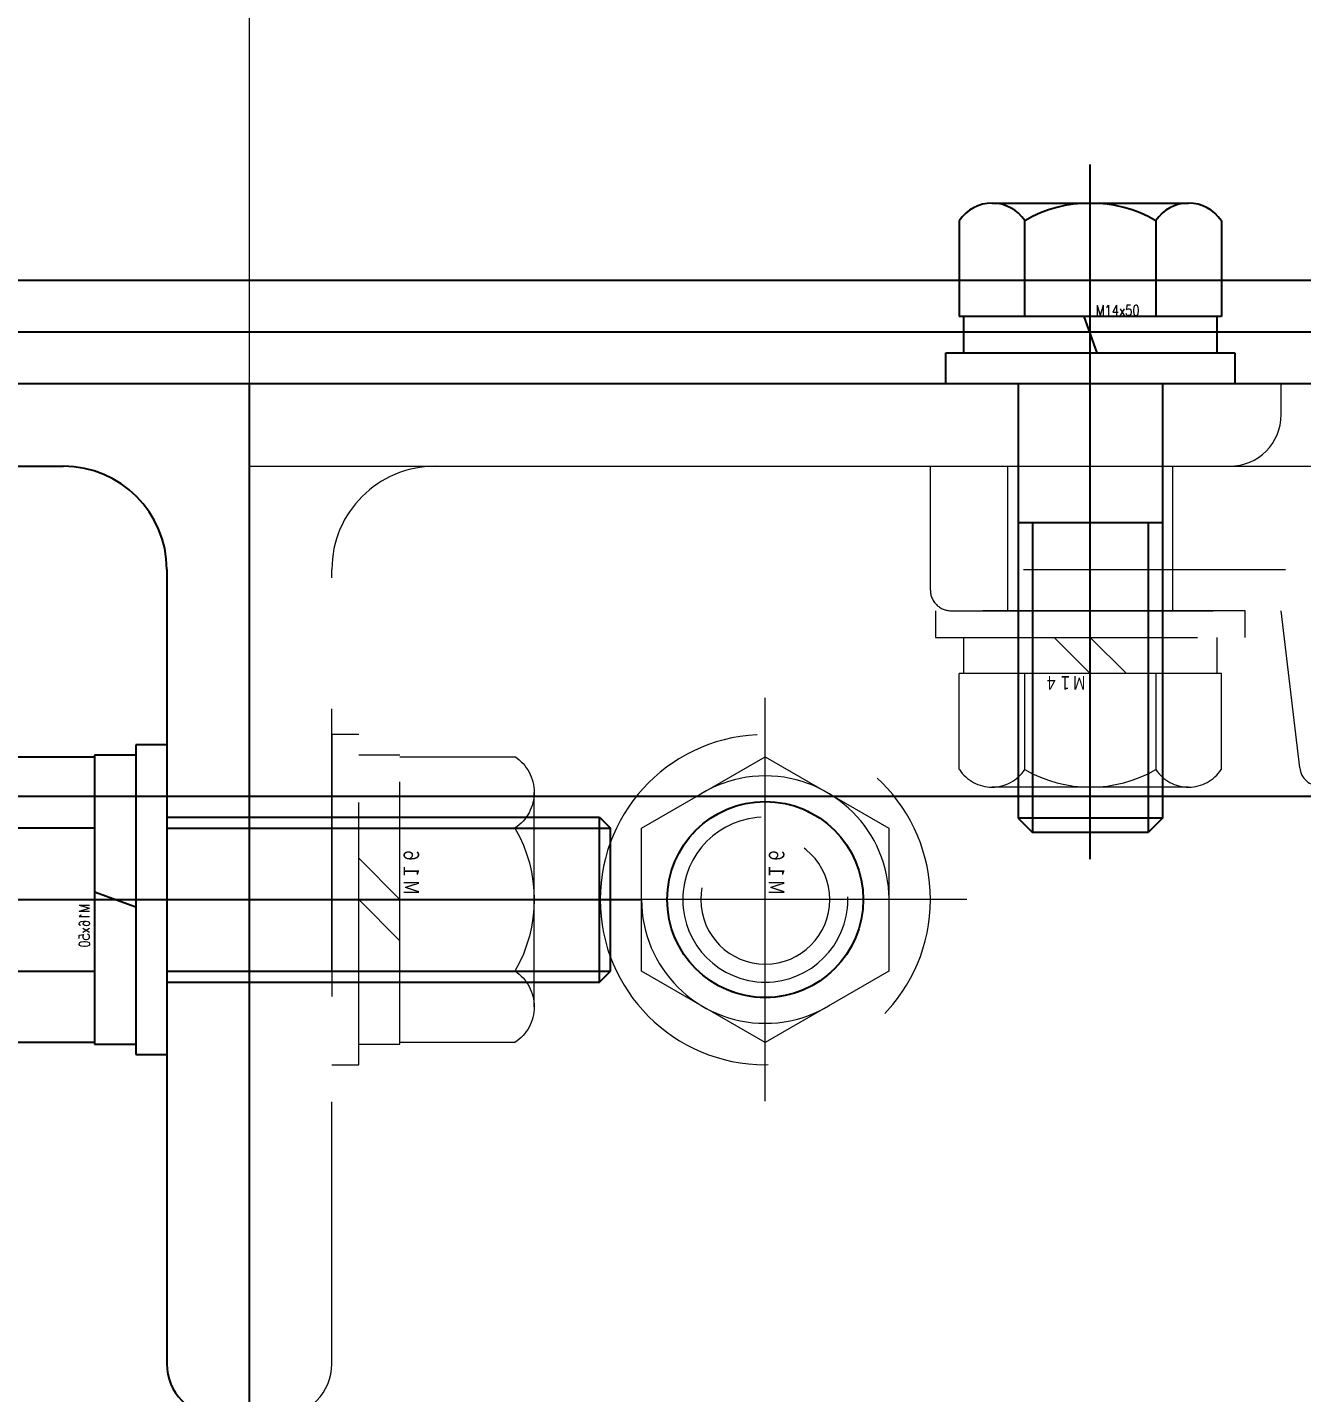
# Model space of a CAD drawing. Header units: millimetres. Extents: x -8731 to 85711, y -14522 to 31379.
# Drawn here: x 67095.1 to 67218.6, y 3790.1 to 3922.4 of the extents above; entities that cross this region are included whole.
import ezdxf
from ezdxf import colors
from ezdxf.entities.mleader import LeaderData, LeaderLine
from ezdxf.enums import TextEntityAlignment as Align
from ezdxf.math import Vec2, Vec3

# ---------------------------------------------------------------- set-up
doc = ezdxf.new("R2010")
doc.units = ezdxf.units.MM
doc.header["$LTSCALE"] = 4
doc.header["$PDMODE"] = 99
doc.header["$PDSIZE"] = 1
doc.linetypes.add('CENTER2', pattern=[28.575, 19.05, -3.175, 3.175, -3.175])
doc.linetypes.add('HIDDEN', pattern=[9.525, 6.35, -3.175])
for name, color, linetype, lineweight in [('04_HIDDEN', 2, 'HIDDEN', 13), ('05_CENTER', 4, 'CENTER2', 13), ('08_DIM', 3, 'Continuous', 13)]:
    doc.layers.add(name, color=color, linetype=linetype, lineweight=lineweight)
doc.layers.add('10_DRAFT', color=8, linetype='Continuous', lineweight=0, plot=False)
doc.styles.add('KANJI0', font='txt.shx', dxfattribs={"width": 0.9, "height": 30, "bigfont": 'bigfont'})
doc.styles.add('KSS_TXT', font='txt.shx', dxfattribs={"bigfont": 'extfont2.shx'})
doc.styles.get("Standard").update_dxf_attribs({"font": 'txt.shx', "bigfont": 'extfont2.shx'})
doc.dimstyles.new('KSS_DIM', dxfattribs={"dimscale": 3, "dimtxt": 3, "dimasz": 2.5, "dimexe": 1.25, "dimexo": 0.625, "dimtad": 1, "dimdsep": 46, "dimtxsty": 'KSS_TXT', "dimblk": 'OPEN30', "dimcen": 0, "dimazin": 2, "dimtfac": 0.75, "dimtmove": 0, "dimatfit": 3, "dimldrblk": 'OPEN30', "dimfxl": 1, "dimtolj": 1, "dimarcsym": 0})

# ---------------------------------------------------------------- blocks, each defined once
blk = doc.blocks.new('MUCAFL206b_1_1')
at = {"color": 0, "linetype": 'CENTER2'}
blk.add_line((-58.5, -19), (-58.5, 5), dxfattribs=at)
at = {"color": 0}
for p, q in [((-74, 0), (74, 0)), ((-74, -12), (-74, 0)), ((-64.99, -10), (-16.75, -10)), ((-72, -14), (-36.87, -14)), ((-38.21, -29.23), (-40, -14))]:
    blk.add_line(p, q, dxfattribs=at)
at = {"color": 0, "linetype": 'HIDDEN'}
for p, q in [((-66.5, -14), (-66.5, 0)), ((-50.5, -14), (-50.5, 0))]:
    blk.add_line(p, q, dxfattribs=at)
at = {"color": 0}
for centre, start in [((-72, -12), 180), ((-36.22, -29), 186.7098)]:
    blk.add_arc(centre, 2, start, 270, dxfattribs=at)
blk = doc.blocks.new('A$C09CE55E7_1_1_1')
at = {"color": 0, "linetype": 'CENTER2'}
blk.add_line((0, -46.09), (0, 21.25), dxfattribs=at)
at = {"color": 0}
for p, q in [((-9.52, 17.5), (9.52, 17.5)), ((-12.7, 15.8), (-12.7, 6.5)), ((-6.35, 6.5), (-6.35, 15.8)), ((6.35, 15.8), (6.35, 6.5)), ((12.7, 15.8), (12.7, 6.5)), ((12.7, 6.5), (-12.7, 6.5)), ((-12.25, 3), (-12.25, 6.5)), ((-0.64, 6.5), (0.64, 3)), ((12.25, 6.5), (12.25, 3)), ((-14, 0), (-14, 3)), ((-14, 3), (14, 3)), ((14, 3), (14, 0)), ((14, 0), (-14, 0)), ((-7, 0), (-7, -42.1)), ((7, 0), (7, -42.1)), ((7, -13.5), (-7, -13.5)), ((-5.6, -13.5), (-5.6, -43.5)), ((5.6, -13.5), (5.6, -43.5)), ((-7, -42.1), (-5.6, -43.5)), ((7, -42.1), (-7, -42.1)), ((7, -42.1), (5.6, -43.5)), ((5.6, -43.5), (-5.6, -43.5))]:
    blk.add_line(p, q, dxfattribs=at)
for centre, radius, start, end in [((-9.52, 13.69), 3.81, 33.626, 146.374), ((0, 4.8), 12.7, 60, 120), ((9.52, 13.69), 3.81, 33.626, 146.374)]:
    blk.add_arc(centre, radius, start, end, dxfattribs=at)
at = {"layer": '10_DRAFT', "ltscale": 3, "style": 'KANJI0', "width": 0.82}
blk.add_text('M14x50', height=1, dxfattribs=at).set_placement((0.53, 6.6))
blk = doc.blocks.new('M14Nza_1_1_1')
at = {"color": 0}
for p, q in [((-9.52, 17.1), (9.52, 17.1)), ((-12.7, 15.4), (-12.7, 6.1)), ((-6.35, 6.1), (-6.35, 15.4)), ((6.35, 15.4), (6.35, 6.1)), ((12.7, 15.4), (12.7, 6.1)), ((-12.7, 6.1), (12.7, 6.1)), ((-12.25, 2.6), (-12.25, 6.1)), ((-3.5, 6.1), (0, 2.6)), ((0, 6.1), (3.5, 2.6)), ((12.25, 6.1), (12.25, 2.6))]:
    blk.add_line(p, q, dxfattribs=at)
at = {"color": 0, "linetype": 'CENTER2'}
blk.add_line((0, 0), (0, 17.1), dxfattribs=at)
at = {"color": 0}
blk.add_lwpolyline([(-15, 0), (15, 0), (15, 2.6), (-15, 2.6)], close=True, dxfattribs=at)
for centre, radius, start, end in [((-9.52, 13.29), 3.81, 33.626, 146.374), ((0, 4.4), 12.7, 60, 120), ((9.52, 13.29), 3.81, 33.626, 146.374)]:
    blk.add_arc(centre, radius, start, end, dxfattribs=at)
at = {"layer": '10_DRAFT', "ltscale": 3, "style": 'KANJI0', "width": 0.82}
blk.add_text('Ｍ１４', height=1.5, dxfattribs=at).set_placement((0.39, 6.2))
blk = doc.blocks.new('A$C60FD5FF4_1')
at = {"rotation": 90}
blk.add_blockref('A$C09CE55E7_1_1_1', (-8, -58.5), dxfattribs=at)
at = {"layer": '04_HIDDEN', "color": 4, "rotation": 90}
blk.add_blockref('MUCAFL206b_1_1', (0, 0), dxfattribs=at)
at = {"layer": '04_HIDDEN', "rotation": 270}
blk.add_blockref('M14Nza_1_1_1', (14, -58.5), dxfattribs=at)
blk = doc.blocks.new('AM_BALLOON1')
at = {"transparency": 16777216}
blk.add_circle((0, 0), 5, dxfattribs=at)
blk.add_attdef('B_NUMBER', text='', height=3, dxfattribs=at).set_placement((0, 0), align=Align.MIDDLE_CENTER)
blk = doc.blocks.new('_OPEN')
at = {"color": 0, "linetype": 'ByBlock'}
for p, q in [((-1, 0.1667), (0, 0)), ((0, 0), (-1, -0.1667)), ((0, 0), (-1, 0))]:
    blk.add_line(p, q, dxfattribs=at)
blk = doc.blocks.new('A$C448B04A9_1_1_1')
at = {"color": 0}
for p, q in [((3, 100), (0, 100)), ((0, 0), (0, 100)), ((8, 18), (8, 95)), ((95, 8), (18, 8)), ((100, 3), (100, 0)), ((0, 0), (100, 0))]:
    blk.add_line(p, q, dxfattribs=at)
for centre, radius, start, end in [((3, 95), 5, 0, 90), ((18, 18), 10, 180, 270), ((95, 3), 5, 0, 90)]:
    blk.add_arc(centre, radius, start, end, dxfattribs=at)
blk = doc.blocks.new('A$C3AA34862_1_1_1')
at = {"color": 0}
blk.add_lwpolyline([(0, -1100), (2500, -1100), (2500, -1000), (0, -1000)], close=True, dxfattribs=at)
blk.add_circle((50, -1050), 9.5, dxfattribs=at)
at = {"layer": '04_HIDDEN'}
blk.add_line((0, -1008), (2500, -1008), dxfattribs=at)
at = {"layer": '05_CENTER'}
for p, q in [((50, -1066.28), (50, -1033.72)), ((11.62, -1050), (-19.43, -1050)), ((66.28, -1050), (33.72, -1050))]:
    blk.add_line(p, q, dxfattribs=at)
at = {"layer": '10_DRAFT'}
blk.add_line((0, 1000), (0, -1000), dxfattribs=at)
at = {"color": 0, "rotation": 180}
blk.add_blockref('A$C448B04A9_1_1_1', (0, -1000), dxfattribs=at)
blk = doc.blocks.new('_Open30')
at = {"color": 0, "linetype": 'ByBlock', "lineweight": -2}
for p, q in [((-1, 0.2679), (0, 0)), ((0, 0), (-1, -0.2679)), ((0, 0), (-1, 0))]:
    blk.add_line(p, q, dxfattribs=at)
blk = doc.blocks.new('*D4607')
at = {"layer": '08_DIM', "color": 0, "lineweight": -2, "transparency": 16777216}
for p, q in [((67107.24, 5987.9), (66622.76, 5987.9)), ((66641.51, 3825.4), (66641.51, 5950.4)), ((67107.24, 3787.9), (66622.76, 3787.9))]:
    blk.add_line(p, q, dxfattribs=at)
at = {"layer": 'Defpoints', "color": 0, "transparency": 16777216}
for p in [(66641.51, 5987.9), (67116.61, 5987.9), (67116.61, 3787.9)]:
    blk.add_point(p, dxfattribs=at)
at = {"layer": '08_DIM', "color": 0, "lineweight": -2, "transparency": 16777216, "xscale": 37.5, "yscale": 37.5, "zscale": 37.5}
for p, rotation in [((66641.51, 5987.9), 90), ((66641.51, 3787.9), 270)]:
    blk.add_blockref('_Open30', p, dxfattribs=dict(at, rotation=rotation))
at = {"layer": '08_DIM', "color": 0, "transparency": 16777216, "insert": (66609.63, 4887.9), "char_height": 45, "attachment_point": 5, "rotation": 90, "style": 'KSS_TXT'}
blk.add_mtext('\\A1;2200', dxfattribs=at)
blk = doc.blocks.new('*D4614')
at = {"layer": '08_DIM', "color": 0, "lineweight": -2, "transparency": 16777216}
for p, q in [((66764.41, 3935.4), (66764.41, 3972.9)), ((67317.24, 3897.9), (66745.66, 3897.9)), ((66764.41, 3897.9), (66764.41, 3847.9)), ((67395.69, 3847.9), (66745.66, 3847.9)), ((66764.41, 3810.4), (66764.41, 3686.65))]:
    blk.add_line(p, q, dxfattribs=at)
at = {"layer": 'Defpoints', "color": 0, "transparency": 16777216}
for p in [(67326.61, 3897.9), (66764.41, 3847.9), (67405.07, 3847.9)]:
    blk.add_point(p, dxfattribs=at)
at = {"layer": '08_DIM', "color": 0, "lineweight": -2, "transparency": 16777216, "xscale": 37.5, "yscale": 37.5, "zscale": 37.5}
for p, rotation in [((66764.41, 3897.9), 270), ((66764.41, 3847.9), 90)]:
    blk.add_blockref('_Open30', p, dxfattribs=dict(at, rotation=rotation))
at = {"layer": '08_DIM', "color": 0, "transparency": 16777216, "insert": (66732.53, 3729.78), "char_height": 45, "attachment_point": 5, "rotation": 90, "style": 'KSS_TXT'}
blk.add_mtext('\\A1;50', dxfattribs=at)
blk = doc.blocks.new('*D4617')
at = {"layer": '08_DIM', "color": 0, "lineweight": -2, "transparency": 16777216}
for p, q in [((67317.24, 5877.9), (66745.66, 5877.9)), ((66764.41, 3935.4), (66764.41, 5840.4)), ((67317.24, 3897.9), (66745.66, 3897.9))]:
    blk.add_line(p, q, dxfattribs=at)
at = {"layer": 'Defpoints', "color": 0, "transparency": 16777216}
for p in [(66764.41, 5877.9), (67326.61, 5877.9), (67326.61, 3897.9)]:
    blk.add_point(p, dxfattribs=at)
at = {"layer": '08_DIM', "color": 0, "lineweight": -2, "transparency": 16777216, "xscale": 37.5, "yscale": 37.5, "zscale": 37.5}
for p, rotation in [((66764.41, 5877.9), 90), ((66764.41, 3897.9), 270)]:
    blk.add_blockref('_Open30', p, dxfattribs=dict(at, rotation=rotation))
at = {"layer": '08_DIM', "color": 0, "transparency": 16777216, "char_height": 45, "attachment_point": 5, "rotation": 90, "style": 'KSS_TXT'}
for s, insert in [('\\A1;(脱水ローラ幅)', (66796.28, 4887.9)), ('\\A1;1980', (66732.53, 4887.9))]:
    blk.add_mtext(s, dxfattribs=dict(at, insert=insert))
blk = doc.blocks.new('16b_1_1_1')
at = {"color": 0, "linetype": 'CENTER2'}
for p, q in [((0, 19.54), (0, -19.54)), ((-19.54, 0), (19.54, 0))]:
    blk.add_line(p, q, dxfattribs=at)
at = {"color": 0}
for p, q in [((-6.92, 11.99), (-13.85, 0)), ((6.93, 11.99), (-6.92, 11.99)), ((13.85, 0), (6.93, 11.99)), ((-13.85, 0), (-6.92, -11.99)), ((6.93, -11.99), (13.85, 0)), ((-6.92, -11.99), (6.93, -11.99))]:
    blk.add_line(p, q, dxfattribs=at)
for radius in [16, 11.99, 8, 6.25]:
    blk.add_circle((0, 0), radius, dxfattribs=at)
at = {"layer": '10_DRAFT', "style": 'KANJI0', "width": 0.82}
blk.add_text('Ｍ１６', height=1.714, dxfattribs=at).set_placement((0.41, 0.18))
blk = doc.blocks.new('A$C04B50E97_1_1_1')
at = {"color": 0}
blk.add_lwpolyline([(40, 222), (40, -308), (-60, -308), (-60, 59.5)], dxfattribs=at)
at = {"layer": '04_HIDDEN'}
blk.add_line((32, -213), (32, 127), dxfattribs=at)
blk.add_circle((-10, -258), 9.5, dxfattribs=at)
at = {"layer": '05_CENTER'}
for p, q in [((50.9, -226.5), (21.27, -226.5)), ((-10, -240.96), (-10, -275.04)), ((-27.04, -258), (7.04, -258)), ((-10, -318.96), (-10, -289.35))]:
    blk.add_line(p, q, dxfattribs=at)
at = {"layer": '04_HIDDEN', "xscale": -1}
blk.add_blockref('A$C448B04A9_1_1_1', (40, -308), dxfattribs=at)
blk = doc.blocks.new('A$C46B767A8_1_1_1')
at = {"color": 0, "linetype": 'CENTER2'}
blk.add_line((0, 20.91), (0, -46), dxfattribs=at)
at = {"color": 0}
for p, q in [((-10.39, 17), (10.39, 17)), ((-13.85, 15.14), (-13.85, 7)), ((-6.92, 7), (-6.92, 15.14)), ((6.93, 15.14), (6.93, 7)), ((13.85, 7), (13.85, 15.14)), ((-14, 3), (-14, 7)), ((-14, 7), (14, 7)), ((0.73, 3), (-0.73, 7)), ((14, 7), (14, 3)), ((-15, 0), (-15, 3)), ((-15, 3), (15, 3)), ((15, 3), (15, 0)), ((-15, 0), (15, 0)), ((-8, 0), (-8, -41.92)), ((-6.92, 0), (-6.92, -43)), ((6.92, 0), (6.92, -43)), ((8, 0), (8, -41.92)), ((8, -41.92), (-8, -41.92)), ((-8, -41.92), (-6.92, -43)), ((8, -41.92), (6.92, -43)), ((6.92, -43), (-6.92, -43))]:
    blk.add_line(p, q, dxfattribs=at)
for centre, radius, start, end in [((-10.39, 12.84), 4.16, 33.626, 146.374), ((0, 3.15), 13.85, 60, 120), ((10.39, 12.84), 4.16, 33.626, 146.374)]:
    blk.add_arc(centre, radius, start, end, dxfattribs=at)
at = {"layer": '10_DRAFT', "style": 'KANJI0', "width": 0.82}
blk.add_text('M16x50', height=1, dxfattribs=at).set_placement((0.41, 7.48))
blk = doc.blocks.new('M16Nza_1_1_1')
at = {"color": 0}
for p, q in [((-10.39, 19.6), (10.39, 19.6)), ((-13.85, 17.74), (-13.85, 6.6)), ((-6.92, 6.6), (-6.92, 17.74)), ((6.93, 17.74), (6.93, 6.6)), ((13.85, 6.6), (13.85, 17.74)), ((-14, 2.6), (-14, 6.6)), ((-14, 6.6), (14, 6.6)), ((-4, 6.6), (0, 2.6)), ((0, 6.6), (4, 2.6)), ((14, 6.6), (14, 2.6))]:
    blk.add_line(p, q, dxfattribs=at)
at = {"color": 0, "linetype": 'CENTER2'}
blk.add_line((0, 0), (0, 19.6), dxfattribs=at)
at = {"color": 0}
blk.add_lwpolyline([(-16, 2.6), (16, 2.6), (16, 0), (-16, 0)], close=True, dxfattribs=at)
for centre, radius, start, end in [((-10.39, 15.44), 4.16, 33.626, 146.374), ((0, 5.75), 13.85, 60, 120), ((10.39, 15.44), 4.16, 33.626, 146.374)]:
    blk.add_arc(centre, radius, start, end, dxfattribs=at)
at = {"layer": '10_DRAFT', "style": 'KANJI0', "width": 0.82}
blk.add_text('Ｍ１６', height=1.714, dxfattribs=at).set_placement((0.41, 6.78))
blk = doc.blocks.new('A$C3A520BF7_1_1')
blk.add_blockref('A$C04B50E97_1_1_1', (-1040, -92))
at = {"rotation": 180}
blk.add_blockref('A$C46B767A8_1_1_1', (-1050, -408), dxfattribs=at)
at = {"layer": '04_HIDDEN'}
for name, p in [('16b_1_1_1', (-1050, -350)), ('M16Nza_1_1_1', (-1050, -392))]:
    blk.add_blockref(name, p, dxfattribs=at)
blk = doc.blocks.new('*D4698')
at = {"layer": '08_DIM', "color": 0, "lineweight": -2, "transparency": 16777216}
for p, q in [((67618.24, 5882.9), (66868.93, 5882.9)), ((66887.68, 3930.4), (66887.68, 5845.4)), ((67618.24, 3892.9), (66868.93, 3892.9))]:
    blk.add_line(p, q, dxfattribs=at)
at = {"layer": 'Defpoints', "color": 0, "transparency": 16777216}
for p in [(66887.68, 5882.9), (67627.61, 5882.9), (67627.61, 3892.9)]:
    blk.add_point(p, dxfattribs=at)
at = {"layer": '08_DIM', "color": 0, "lineweight": -2, "transparency": 16777216, "xscale": 37.5, "yscale": 37.5, "zscale": 37.5}
for p, rotation in [((66887.68, 5882.9), 90), ((66887.68, 3892.9), 270)]:
    blk.add_blockref('_Open30', p, dxfattribs=dict(at, rotation=rotation))
at = {"layer": '08_DIM', "color": 0, "transparency": 16777216, "char_height": 45, "attachment_point": 5, "rotation": 90, "style": 'KSS_TXT'}
for s, insert in [('\\A1;(脱水ローラ用スクレーパ幅)', (66919.56, 4887.9)), ('\\A1;1990', (66855.81, 4887.9))]:
    blk.add_mtext(s, dxfattribs=dict(at, insert=insert))

msp = doc.modelspace()

# ---------------------------------------------------------------- block references
at = {"xscale": -1, "rotation": 270}
msp.add_blockref('A$C3A520BF7_1_1', (67516.61016, 4887.90432), dxfattribs=at)
msp.add_blockref('A$C3AA34862_1_1_1', (67116.61016, 4887.90432))
at = {"rotation": 270}
msp.add_blockref('A$C60FD5FF4_1', (67256.61016, 3879.90432), dxfattribs=at)

# ---------------------------------------------------------------- dimensions: what is measured, and where the dimension line sits
at = {"layer": '08_DIM'}
for base, p1, p2, angle, override, picture, middle in [((66641.5091, 5987.90432), (67116.61016, 3787.90432), (67116.61016, 5987.90432), 90, {"dimscale": 15}, '*D4607', (66609.6341, 4887.90432)), ((66887.68134, 5882.90433), (67627.61018, 3892.90433), (67627.61018, 5882.90433), 90, {"dimscale": 15, "dimpost": '\\X(脱水ローラ用スクレーパ幅)'}, '*D4698', (66887.68134, 4887.90433)), ((66764.40668, 5877.90432), (67326.61016, 3897.90432), (67326.61016, 5877.90432), 90, {"dimscale": 15, "dimpost": '\\X(脱水ローラ幅)'}, '*D4617', (66764.40668, 4887.90432)), ((66764.40668, 3847.90432), (67326.61016, 3897.90432), (67405.06565, 3847.90432), 270, {"dimscale": 15}, '*D4614', (66732.53168, 3729.77932))]:
    dim = msp.add_linear_dim(base=base, p1=p1, p2=p2, angle=angle, dimstyle='KSS_DIM', override=override, dxfattribs=at)
    dim.commit()
    dim.dimension.update_dxf_attribs({"geometry": picture, "text_midpoint": middle})

# ---------------------------------------------------------------- leaders
ml = msp.add_multileader_block('Standard', dxfattribs=at)
ml.set_content('AM_BALLOON1', color=256, scale=15)
ml.set_attribute('B_NUMBER', 'D', width=0)
ml.set_leader_properties(color=256, linetype='ByLayer', lineweight=-1)
ml.set_arrow_properties(name='OPEN')
ml.build(insert=Vec2(0, 0))
ml.multileader.update_dxf_attribs({"leader_type": 0, "has_dogleg": 0, "text_right_attachment_type": 6, "dogleg_length": 0, "arrow_head_size": 30, "scale": 15, "block_connection_type": 1})
ctx = ml.context
ctx.base_point, ctx.scale, ctx.char_height, ctx.arrow_head_size, ctx.landing_gap_size, ctx.plane_origin = Vec3(71378.15101, 6803.23474), 15, 60, 30, 30, Vec3(71378.15101, 6803.23474)
ctx.right_attachment, ctx.attachment_type = 6, 1
notes = []
notes.append((ctx, [(0, (0, 0, 0), (0, 0), (1, 0), 1, [])]))
ctx.block.insert = Vec3(71378.15101, 6803.23474)
for ctx, leaders in notes:
    for number, flags, end, landing, length, lines in leaders:
        leader = LeaderData()
        leader.index, (leader.has_last_leader_line, leader.has_dogleg_vector, leader.attachment_direction) = number, flags
        leader.last_leader_point, leader.dogleg_vector, leader.dogleg_length = Vec3(end), Vec3(landing), length
        for number, points, colour, breaks in lines:
            line = LeaderLine()
            line.index, line.vertices, line.color, line.breaks = number, Vec3.list(points), colors.encode_raw_color(colour), breaks
            leader.lines.append(line)
        ctx.leaders.append(leader)

doc.saveas('drawing.dxf')
